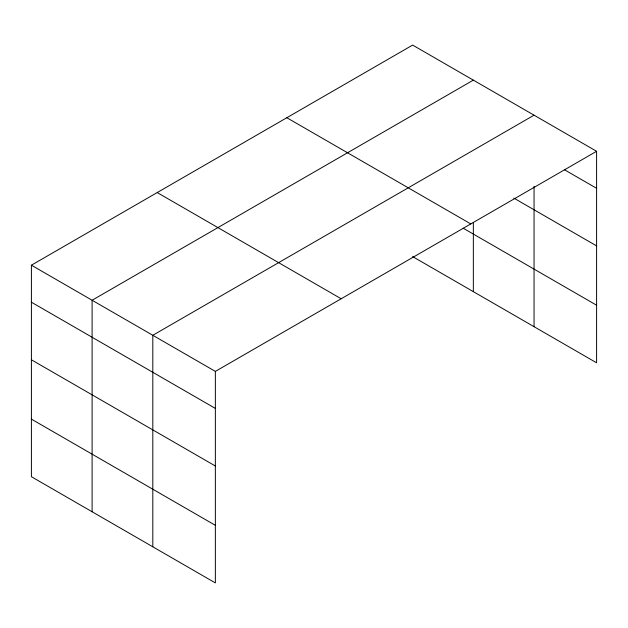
<?xml version="1.0" encoding="UTF-8"?>
<svg xmlns="http://www.w3.org/2000/svg" width="628" height="628" viewBox="0 0 628 628"><rect width="100%" height="100%" fill="white"/><g stroke="black" fill="none" stroke-linecap="round" stroke-linejoin="round"><path stroke-width="0.94" d="M596.6 151.293L412.643 45.09L31.4 265.197L31.4 476.707L215.357 582.91L215.357 371.399L596.6 151.293L596.6 362.803L412.643 256.601M473.347 80.133L92.104 300.247L92.104 511.757M534.051 115.183L152.808 335.289L152.808 546.8M564.486 169.764L596.6 188.306M513.822 198.095L596.6 245.893M286.831 117.726L470.788 223.929M463.229 228.223L596.6 305.216M157.212 192.561L341.169 298.763M31.4 265.197L215.357 371.399M31.4 302.209L215.357 408.412M31.4 359.797L215.357 466M31.4 419.119L215.357 525.33M534.051 186.359L534.051 326.693M473.347 222.391L473.347 291.643"/></g></svg>
